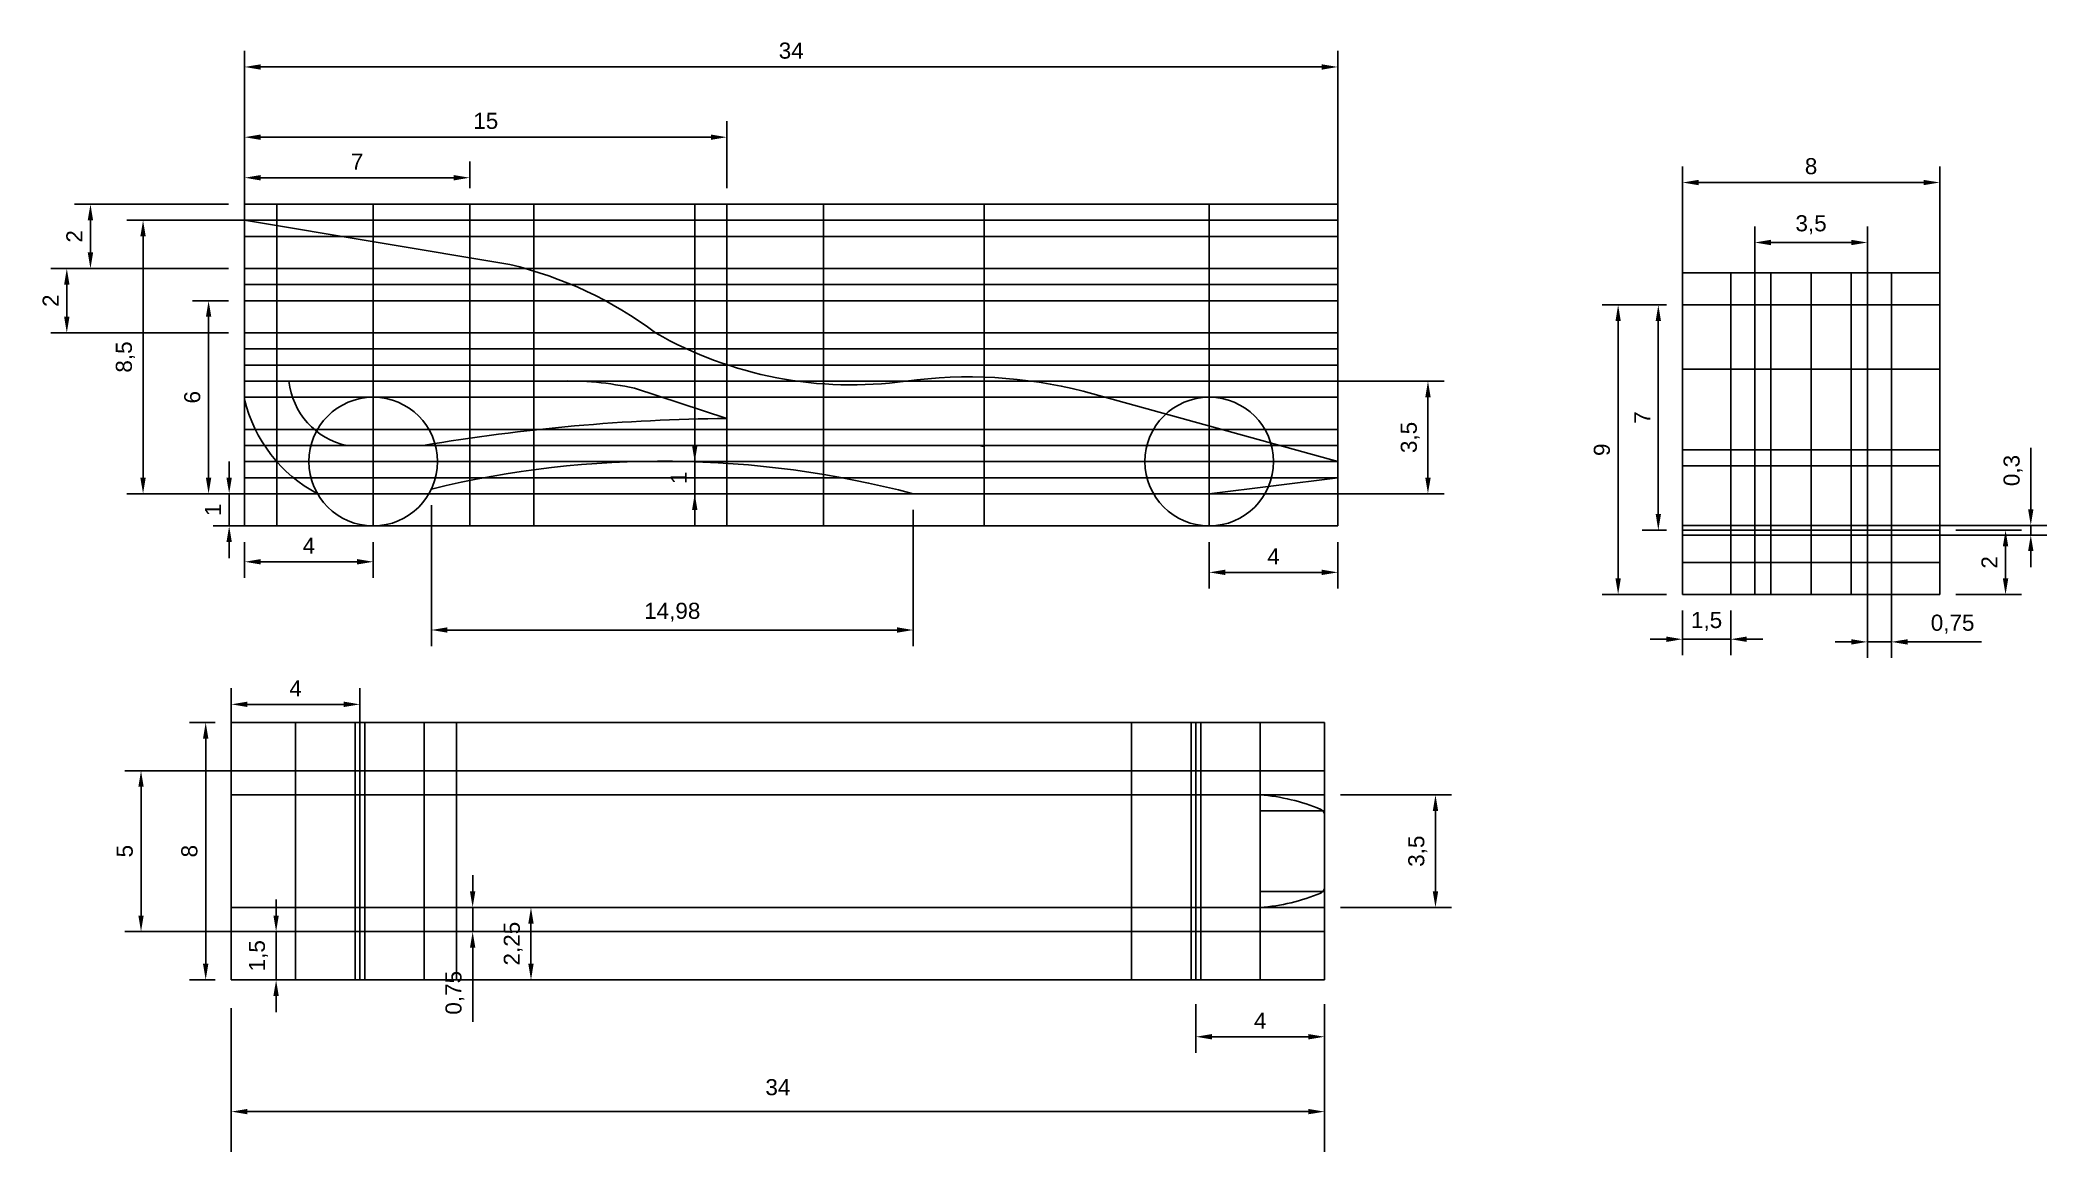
# Model space of a CAD drawing. Header units: millimetres. Extents: x 2207.8 to 2270.2, y 2169.3 to 2203.9.
import ezdxf

# ---------------------------------------------------------------- set-up
doc = ezdxf.new("R2010")
doc.units = ezdxf.units.MM
for name, color, linetype in [('Construction Lines', 10, 'Continuous'), ('Dimensions', 2, 'Continuous'), ('Object', 3, 'Continuous')]:
    doc.layers.add(name, color=color, linetype=linetype)
doc.styles.get("Standard").update_dxf_attribs({"font": 'arial.ttf'})
doc.dimstyles.new('ISO-25', dxfattribs={"dimtxt": 0.5, "dimasz": 0.5, "dimexe": 0.5, "dimexo": 0.5, "dimgap": 0.25, "dimtad": 1, "dimtxsty": 'Standard', "dimcen": 0.5, "dimadec": 0, "dimazin": 0, "dimtfac": 1, "dimtmove": 0, "dimatfit": 3, "dimfxl": 1, "dimarcsym": 0})

# ---------------------------------------------------------------- blocks, each defined once
blk = doc.blocks.new('*D1')
at = {"layer": 'Defpoints', "color": 0, "transparency": 16777216}
for p in [(2213.034, 2195.786), (2214.154, 2195.786), (2214.154, 2189.786)]:
    blk.add_point(p, dxfattribs=at)
at = {"layer": 'Dimensions', "color": 0, "lineweight": -2, "transparency": 16777216}
for p, q in [((2213.654, 2195.786), (2212.534, 2195.786)), ((2213.034, 2190.286), (2213.034, 2195.286)), ((2213.654, 2189.786), (2212.534, 2189.786))]:
    blk.add_line(p, q, dxfattribs=at)
at = {"layer": 'Dimensions', "color": 0, "transparency": 16777216}
for points in [[(2212.951, 2195.286), (2213.118, 2195.286), (2213.034, 2195.786)], [(2212.951, 2190.286), (2213.118, 2190.286), (2213.034, 2189.786)]]:
    blk.add_solid(points, dxfattribs=at)
at = {"layer": 'Dimensions', "color": 0, "transparency": 16777216, "insert": (2212.529, 2192.786), "char_height": 0.5, "attachment_point": 5, "rotation": 90}
blk.add_mtext('6', dxfattribs=at)
blk = doc.blocks.new('*D2')
at = {"layer": 'Defpoints', "color": 0, "transparency": 16777216}
for p in [(2221.154, 2199.608), (2214.154, 2198.786), (2221.154, 2198.786)]:
    blk.add_point(p, dxfattribs=at)
at = {"layer": 'Dimensions', "color": 0, "lineweight": -2, "transparency": 16777216}
for p, q in [((2214.154, 2199.286), (2214.154, 2200.108)), ((2221.154, 2199.286), (2221.154, 2200.108)), ((2214.654, 2199.608), (2220.654, 2199.608))]:
    blk.add_line(p, q, dxfattribs=at)
at = {"layer": 'Dimensions', "color": 0, "transparency": 16777216}
for points in [[(2214.654, 2199.691), (2214.654, 2199.524), (2214.154, 2199.608)], [(2220.654, 2199.691), (2220.654, 2199.524), (2221.154, 2199.608)]]:
    blk.add_solid(points, dxfattribs=at)
at = {"layer": 'Dimensions', "color": 0, "transparency": 16777216, "insert": (2217.654, 2200.108), "char_height": 0.5, "attachment_point": 5}
blk.add_mtext('7', dxfattribs=at)
blk = doc.blocks.new('*D3')
at = {"layer": 'Defpoints', "color": 0, "transparency": 16777216}
for p in [(2214.154, 2188.786), (2218.154, 2188.786), (2218.154, 2187.673)]:
    blk.add_point(p, dxfattribs=at)
at = {"layer": 'Dimensions', "color": 0, "lineweight": -2, "transparency": 16777216}
for p, q in [((2214.154, 2188.286), (2214.154, 2187.173)), ((2218.154, 2188.286), (2218.154, 2187.173)), ((2214.654, 2187.673), (2217.654, 2187.673))]:
    blk.add_line(p, q, dxfattribs=at)
at = {"layer": 'Dimensions', "color": 0, "transparency": 16777216}
for points in [[(2214.654, 2187.756), (2214.654, 2187.589), (2214.154, 2187.673)], [(2217.654, 2187.756), (2217.654, 2187.589), (2218.154, 2187.673)]]:
    blk.add_solid(points, dxfattribs=at)
at = {"layer": 'Dimensions', "color": 0, "transparency": 16777216, "insert": (2216.154, 2188.173), "char_height": 0.5, "attachment_point": 5}
blk.add_mtext('4', dxfattribs=at)
blk = doc.blocks.new('*D4')
at = {"layer": 'Defpoints', "color": 0, "transparency": 16777216}
for p in [(2244.154, 2188.786), (2248.154, 2188.786), (2248.154, 2187.344)]:
    blk.add_point(p, dxfattribs=at)
at = {"layer": 'Dimensions', "color": 0, "lineweight": -2, "transparency": 16777216}
for p, q in [((2244.154, 2188.286), (2244.154, 2186.844)), ((2248.154, 2188.286), (2248.154, 2186.844)), ((2244.654, 2187.344), (2247.654, 2187.344))]:
    blk.add_line(p, q, dxfattribs=at)
at = {"layer": 'Dimensions', "color": 0, "transparency": 16777216}
for points in [[(2244.654, 2187.427), (2244.654, 2187.26), (2244.154, 2187.344)], [(2247.654, 2187.427), (2247.654, 2187.26), (2248.154, 2187.344)]]:
    blk.add_solid(points, dxfattribs=at)
at = {"layer": 'Dimensions', "color": 0, "transparency": 16777216, "insert": (2246.154, 2187.844), "char_height": 0.5, "attachment_point": 5}
blk.add_mtext('4', dxfattribs=at)
blk = doc.blocks.new('*D5')
at = {"layer": 'Defpoints', "color": 0, "transparency": 16777216}
for p in [(2247.739, 2180.429), (2247.739, 2176.929), (2251.19, 2176.929)]:
    blk.add_point(p, dxfattribs=at)
at = {"layer": 'Dimensions', "color": 0, "lineweight": -2, "transparency": 16777216}
for p, q in [((2248.239, 2180.429), (2251.69, 2180.429)), ((2251.19, 2179.929), (2251.19, 2177.429)), ((2248.239, 2176.929), (2251.69, 2176.929))]:
    blk.add_line(p, q, dxfattribs=at)
at = {"layer": 'Dimensions', "color": 0, "transparency": 16777216}
for points in [[(2251.106, 2179.929), (2251.273, 2179.929), (2251.19, 2180.429)], [(2251.106, 2177.429), (2251.273, 2177.429), (2251.19, 2176.929)]]:
    blk.add_solid(points, dxfattribs=at)
at = {"layer": 'Dimensions', "color": 0, "transparency": 16777216, "insert": (2250.639, 2178.679), "char_height": 0.5, "attachment_point": 5, "rotation": 90}
blk.add_mtext('3,5', dxfattribs=at)
blk = doc.blocks.new('*D6')
at = {"layer": 'Defpoints', "color": 0, "transparency": 16777216}
for p in [(2243.739, 2174.429), (2247.739, 2174.429), (2247.739, 2172.912)]:
    blk.add_point(p, dxfattribs=at)
at = {"layer": 'Dimensions', "color": 0, "lineweight": -2, "transparency": 16777216}
for p, q in [((2243.739, 2173.929), (2243.739, 2172.412)), ((2247.739, 2173.929), (2247.739, 2172.412)), ((2244.239, 2172.912), (2247.239, 2172.912))]:
    blk.add_line(p, q, dxfattribs=at)
at = {"layer": 'Dimensions', "color": 0, "transparency": 16777216}
for points in [[(2244.239, 2172.995), (2244.239, 2172.829), (2243.739, 2172.912)], [(2247.239, 2172.995), (2247.239, 2172.829), (2247.739, 2172.912)]]:
    blk.add_solid(points, dxfattribs=at)
at = {"layer": 'Dimensions', "color": 0, "transparency": 16777216, "insert": (2245.739, 2173.412), "char_height": 0.5, "attachment_point": 5}
blk.add_mtext('4', dxfattribs=at)
blk = doc.blocks.new('*D7')
at = {"layer": 'Defpoints', "color": 0, "transparency": 16777216}
for p in [(2264.621, 2197.595), (2261.121, 2195.654), (2264.621, 2195.654)]:
    blk.add_point(p, dxfattribs=at)
at = {"layer": 'Dimensions', "color": 0, "lineweight": -2, "transparency": 16777216}
for p, q in [((2261.121, 2196.154), (2261.121, 2198.095)), ((2264.621, 2196.154), (2264.621, 2198.095)), ((2261.621, 2197.595), (2264.121, 2197.595))]:
    blk.add_line(p, q, dxfattribs=at)
at = {"layer": 'Dimensions', "color": 0, "transparency": 16777216}
for points in [[(2261.621, 2197.679), (2261.621, 2197.512), (2261.121, 2197.595)], [(2264.121, 2197.679), (2264.121, 2197.512), (2264.621, 2197.595)]]:
    blk.add_solid(points, dxfattribs=at)
at = {"layer": 'Dimensions', "color": 0, "transparency": 16777216, "insert": (2262.871, 2198.146), "char_height": 0.5, "attachment_point": 5}
blk.add_mtext('3,5', dxfattribs=at)
blk = doc.blocks.new('*D8')
at = {"layer": 'Defpoints', "color": 0, "transparency": 16777216}
for p in [(2266.871, 2199.459), (2258.871, 2186.654), (2266.871, 2186.654)]:
    blk.add_point(p, dxfattribs=at)
at = {"layer": 'Dimensions', "color": 0, "lineweight": -2, "transparency": 16777216}
for p, q in [((2258.871, 2187.154), (2258.871, 2199.959)), ((2266.871, 2187.154), (2266.871, 2199.959)), ((2259.371, 2199.459), (2266.371, 2199.459))]:
    blk.add_line(p, q, dxfattribs=at)
at = {"layer": 'Dimensions', "color": 0, "transparency": 16777216}
for points in [[(2259.371, 2199.542), (2259.371, 2199.376), (2258.871, 2199.459)], [(2266.371, 2199.542), (2266.371, 2199.376), (2266.871, 2199.459)]]:
    blk.add_solid(points, dxfattribs=at)
at = {"layer": 'Dimensions', "color": 0, "transparency": 16777216, "insert": (2262.871, 2199.964), "char_height": 0.5, "attachment_point": 5}
blk.add_mtext('8', dxfattribs=at)
blk = doc.blocks.new('*D9')
at = {"layer": 'Defpoints', "color": 0, "transparency": 16777216}
for p in [(2213.739, 2174.429), (2247.739, 2174.429), (2247.739, 2170.585)]:
    blk.add_point(p, dxfattribs=at)
at = {"layer": 'Dimensions', "color": 0, "lineweight": -2, "transparency": 16777216}
for p, q in [((2213.739, 2173.804), (2213.739, 2169.335)), ((2247.739, 2173.804), (2247.739, 2169.335)), ((2214.239, 2170.585), (2247.239, 2170.585))]:
    blk.add_line(p, q, dxfattribs=at)
at = {"layer": 'Dimensions', "color": 0, "transparency": 16777216}
for points in [[(2214.239, 2170.668), (2214.239, 2170.502), (2213.739, 2170.585)], [(2247.239, 2170.668), (2247.239, 2170.502), (2247.739, 2170.585)]]:
    blk.add_solid(points, dxfattribs=at)
at = {"layer": 'Dimensions', "color": 0, "transparency": 16777216, "insert": (2230.739, 2171.341), "char_height": 0.5, "attachment_point": 5}
blk.add_mtext('34', dxfattribs=at)
blk = doc.blocks.new('*D10')
at = {"layer": 'Defpoints', "color": 0, "transparency": 16777216}
for p in [(2212.944, 2182.679), (2213.739, 2182.679), (2213.739, 2174.679)]:
    blk.add_point(p, dxfattribs=at)
at = {"layer": 'Dimensions', "color": 0, "lineweight": -2, "transparency": 16777216}
for p, q in [((2213.239, 2182.679), (2212.444, 2182.679)), ((2212.944, 2175.179), (2212.944, 2182.179)), ((2213.239, 2174.679), (2212.444, 2174.679))]:
    blk.add_line(p, q, dxfattribs=at)
at = {"layer": 'Dimensions', "color": 0, "transparency": 16777216}
for points in [[(2212.86, 2182.179), (2213.027, 2182.179), (2212.944, 2182.679)], [(2212.86, 2175.179), (2213.027, 2175.179), (2212.944, 2174.679)]]:
    blk.add_solid(points, dxfattribs=at)
at = {"layer": 'Dimensions', "color": 0, "transparency": 16777216, "insert": (2212.438, 2178.679), "char_height": 0.5, "attachment_point": 5, "rotation": 90}
blk.add_mtext('8', dxfattribs=at)
blk = doc.blocks.new('*D12')
at = {"layer": 'Defpoints', "color": 0, "transparency": 16777216}
for p in [(2258.871, 2186.654), (2260.371, 2186.654), (2258.871, 2185.266)]:
    blk.add_point(p, dxfattribs=at)
at = {"layer": 'Dimensions', "color": 0, "lineweight": -2, "transparency": 16777216}
for p, q in [((2258.871, 2186.154), (2258.871, 2184.766)), ((2260.371, 2186.154), (2260.371, 2184.766)), ((2258.371, 2185.266), (2257.871, 2185.266)), ((2260.371, 2185.266), (2258.871, 2185.266)), ((2260.871, 2185.266), (2261.371, 2185.266))]:
    blk.add_line(p, q, dxfattribs=at)
at = {"layer": 'Dimensions', "color": 0, "transparency": 16777216}
for points in [[(2258.371, 2185.349), (2258.371, 2185.182), (2258.871, 2185.266)], [(2260.871, 2185.349), (2260.871, 2185.182), (2260.371, 2185.266)]]:
    blk.add_solid(points, dxfattribs=at)
at = {"layer": 'Dimensions', "color": 0, "transparency": 16777216, "insert": (2259.621, 2185.816), "char_height": 0.5, "attachment_point": 5}
blk.add_mtext('1,5', dxfattribs=at)
blk = doc.blocks.new('*D13')
at = {"layer": 'Defpoints', "color": 0, "transparency": 16777216}
for p in [(2264.621, 2188.504), (2265.371, 2188.504), (2265.371, 2185.183)]:
    blk.add_point(p, dxfattribs=at)
at = {"layer": 'Dimensions', "color": 0, "lineweight": -2, "transparency": 16777216}
for p, q in [((2264.621, 2188.004), (2264.621, 2184.683)), ((2265.371, 2188.004), (2265.371, 2184.683)), ((2264.121, 2185.183), (2263.621, 2185.183)), ((2264.621, 2185.183), (2265.371, 2185.183)), ((2265.871, 2185.183), (2268.174, 2185.183))]:
    blk.add_line(p, q, dxfattribs=at)
at = {"layer": 'Dimensions', "color": 0, "transparency": 16777216}
for points in [[(2264.121, 2185.266), (2264.121, 2185.099), (2264.621, 2185.183)], [(2265.871, 2185.266), (2265.871, 2185.099), (2265.371, 2185.183)]]:
    blk.add_solid(points, dxfattribs=at)
at = {"layer": 'Dimensions', "color": 0, "transparency": 16777216, "insert": (2267.273, 2185.733), "char_height": 0.5, "attachment_point": 5}
blk.add_mtext('0,75', dxfattribs=at)
blk = doc.blocks.new('*D14')
at = {"layer": 'Defpoints', "color": 0, "transparency": 16777216}
for p in [(2262.871, 2188.804), (2269.704, 2188.804), (2262.871, 2188.504)]:
    blk.add_point(p, dxfattribs=at)
at = {"layer": 'Dimensions', "color": 0, "lineweight": -2, "transparency": 16777216}
for p, q in [((2269.704, 2189.304), (2269.704, 2191.214)), ((2263.371, 2188.804), (2270.204, 2188.804)), ((2269.704, 2188.504), (2269.704, 2188.804)), ((2263.371, 2188.504), (2270.204, 2188.504)), ((2269.704, 2188.004), (2269.704, 2187.504))]:
    blk.add_line(p, q, dxfattribs=at)
at = {"layer": 'Dimensions', "color": 0, "transparency": 16777216}
for points in [[(2269.621, 2189.304), (2269.788, 2189.304), (2269.704, 2188.804)], [(2269.621, 2188.004), (2269.788, 2188.004), (2269.704, 2188.504)]]:
    blk.add_solid(points, dxfattribs=at)
at = {"layer": 'Dimensions', "color": 0, "transparency": 16777216, "insert": (2269.154, 2190.509), "char_height": 0.5, "attachment_point": 5, "rotation": 90}
blk.add_mtext('0,3', dxfattribs=at)
blk = doc.blocks.new('*D15')
at = {"layer": 'Defpoints', "color": 0, "transparency": 16777216}
for p in [(2208.624, 2196.786), (2214.154, 2196.786), (2214.154, 2194.786)]:
    blk.add_point(p, dxfattribs=at)
at = {"layer": 'Dimensions', "color": 0, "lineweight": -2, "transparency": 16777216}
for p, q in [((2213.654, 2196.786), (2208.124, 2196.786)), ((2208.624, 2195.286), (2208.624, 2196.286)), ((2213.654, 2194.786), (2208.124, 2194.786))]:
    blk.add_line(p, q, dxfattribs=at)
at = {"layer": 'Dimensions', "color": 0, "transparency": 16777216}
for points in [[(2208.541, 2196.286), (2208.708, 2196.286), (2208.624, 2196.786)], [(2208.541, 2195.286), (2208.708, 2195.286), (2208.624, 2194.786)]]:
    blk.add_solid(points, dxfattribs=at)
at = {"layer": 'Dimensions', "color": 0, "transparency": 16777216, "insert": (2208.123, 2195.786), "char_height": 0.5, "attachment_point": 5, "rotation": 90}
blk.add_mtext('2', dxfattribs=at)
blk = doc.blocks.new('*D16')
at = {"layer": 'Defpoints', "color": 0, "transparency": 16777216}
for p in [(2218.154, 2189.786), (2213.674, 2188.786), (2218.154, 2188.786)]:
    blk.add_point(p, dxfattribs=at)
at = {"layer": 'Dimensions', "color": 0, "lineweight": -2, "transparency": 16777216}
for p, q in [((2213.674, 2190.286), (2213.674, 2190.786)), ((2217.654, 2189.786), (2213.174, 2189.786)), ((2213.674, 2189.786), (2213.674, 2188.786)), ((2217.654, 2188.786), (2213.174, 2188.786)), ((2213.674, 2188.286), (2213.674, 2187.786))]:
    blk.add_line(p, q, dxfattribs=at)
at = {"layer": 'Dimensions', "color": 0, "transparency": 16777216}
for points in [[(2213.59, 2190.286), (2213.757, 2190.286), (2213.674, 2189.786)], [(2213.59, 2188.286), (2213.757, 2188.286), (2213.674, 2188.786)]]:
    blk.add_solid(points, dxfattribs=at)
at = {"layer": 'Dimensions', "color": 0, "transparency": 16777216, "insert": (2213.173, 2189.286), "char_height": 0.5, "attachment_point": 5, "rotation": 90}
blk.add_mtext('1', dxfattribs=at)
blk = doc.blocks.new('*D20')
at = {"layer": 'Defpoints', "color": 0, "transparency": 16777216}
for p in [(2248.154, 2203.05), (2214.154, 2189.786), (2248.154, 2189.786)]:
    blk.add_point(p, dxfattribs=at)
at = {"layer": 'Dimensions', "color": 0, "lineweight": -2, "transparency": 16777216}
for p, q in [((2214.154, 2190.286), (2214.154, 2203.55)), ((2214.654, 2203.05), (2247.654, 2203.05)), ((2248.154, 2190.286), (2248.154, 2203.55))]:
    blk.add_line(p, q, dxfattribs=at)
at = {"layer": 'Dimensions', "color": 0, "transparency": 16777216}
for points in [[(2214.654, 2203.133), (2214.654, 2202.966), (2214.154, 2203.05)], [(2247.654, 2203.133), (2247.654, 2202.966), (2248.154, 2203.05)]]:
    blk.add_solid(points, dxfattribs=at)
at = {"layer": 'Dimensions', "color": 0, "transparency": 16777216, "insert": (2231.154, 2203.555), "char_height": 0.5, "attachment_point": 5}
blk.add_mtext('34', dxfattribs=at)
blk = doc.blocks.new('*D21')
at = {"layer": 'Defpoints', "color": 0, "transparency": 16777216}
for p in [(2266.871, 2188.654), (2266.871, 2186.654), (2268.92, 2186.654)]:
    blk.add_point(p, dxfattribs=at)
at = {"layer": 'Dimensions', "color": 0, "lineweight": -2, "transparency": 16777216}
for p, q in [((2267.371, 2188.654), (2269.42, 2188.654)), ((2268.92, 2188.154), (2268.92, 2187.154)), ((2267.371, 2186.654), (2269.42, 2186.654))]:
    blk.add_line(p, q, dxfattribs=at)
at = {"layer": 'Dimensions', "color": 0, "transparency": 16777216}
for points in [[(2268.836, 2188.154), (2269.003, 2188.154), (2268.92, 2188.654)], [(2268.836, 2187.154), (2269.003, 2187.154), (2268.92, 2186.654)]]:
    blk.add_solid(points, dxfattribs=at)
at = {"layer": 'Dimensions', "color": 0, "transparency": 16777216, "insert": (2268.419, 2187.654), "char_height": 0.5, "attachment_point": 5, "rotation": 90}
blk.add_mtext('2', dxfattribs=at)
blk = doc.blocks.new('*D22')
at = {"layer": 'Defpoints', "color": 0, "transparency": 16777216}
for p in [(2258.871, 2195.654), (2256.871, 2186.654), (2258.871, 2186.654)]:
    blk.add_point(p, dxfattribs=at)
at = {"layer": 'Dimensions', "color": 0, "lineweight": -2, "transparency": 16777216}
for p, q in [((2258.371, 2195.654), (2256.371, 2195.654)), ((2256.871, 2195.154), (2256.871, 2187.154)), ((2258.371, 2186.654), (2256.371, 2186.654))]:
    blk.add_line(p, q, dxfattribs=at)
at = {"layer": 'Dimensions', "color": 0, "transparency": 16777216}
for points in [[(2256.788, 2195.154), (2256.954, 2195.154), (2256.871, 2195.654)], [(2256.788, 2187.154), (2256.954, 2187.154), (2256.871, 2186.654)]]:
    blk.add_solid(points, dxfattribs=at)
at = {"layer": 'Dimensions', "color": 0, "transparency": 16777216, "insert": (2256.366, 2191.154), "char_height": 0.5, "attachment_point": 5, "rotation": 90}
blk.add_mtext('9', dxfattribs=at)
blk = doc.blocks.new('*D23')
at = {"layer": 'Defpoints', "color": 0, "transparency": 16777216}
for p in [(2258.121, 2195.654), (2258.871, 2195.654), (2258.871, 2188.654)]:
    blk.add_point(p, dxfattribs=at)
at = {"layer": 'Dimensions', "color": 0, "lineweight": -2, "transparency": 16777216}
for p, q in [((2258.371, 2195.654), (2257.621, 2195.654)), ((2258.121, 2189.154), (2258.121, 2195.154)), ((2258.371, 2188.654), (2257.621, 2188.654))]:
    blk.add_line(p, q, dxfattribs=at)
at = {"layer": 'Dimensions', "color": 0, "transparency": 16777216}
for points in [[(2258.038, 2195.154), (2258.204, 2195.154), (2258.121, 2195.654)], [(2258.038, 2189.154), (2258.204, 2189.154), (2258.121, 2188.654)]]:
    blk.add_solid(points, dxfattribs=at)
at = {"layer": 'Dimensions', "color": 0, "transparency": 16777216, "insert": (2257.621, 2192.154), "char_height": 0.5, "attachment_point": 5, "rotation": 90}
blk.add_mtext('7', dxfattribs=at)
blk = doc.blocks.new('*D24')
at = {"layer": 'Defpoints', "color": 0, "transparency": 16777216}
for p in [(2236.825, 2193.286), (2250.956, 2193.286), (2234.946, 2189.786)]:
    blk.add_point(p, dxfattribs=at)
at = {"layer": 'Dimensions', "color": 0, "lineweight": -2, "transparency": 16777216}
for p, q in [((2237.325, 2193.286), (2251.456, 2193.286)), ((2250.956, 2190.286), (2250.956, 2192.786)), ((2235.446, 2189.786), (2251.456, 2189.786))]:
    blk.add_line(p, q, dxfattribs=at)
at = {"layer": 'Dimensions', "color": 0, "transparency": 16777216}
for points in [[(2250.873, 2192.786), (2251.04, 2192.786), (2250.956, 2193.286)], [(2250.873, 2190.286), (2251.04, 2190.286), (2250.956, 2189.786)]]:
    blk.add_solid(points, dxfattribs=at)
at = {"layer": 'Dimensions', "color": 0, "transparency": 16777216, "insert": (2250.406, 2191.536), "char_height": 0.5, "attachment_point": 5, "rotation": 90}
blk.add_mtext('3,5', dxfattribs=at)
blk = doc.blocks.new('*D25')
at = {"layer": 'Defpoints', "color": 0, "transparency": 16777216}
for p in [(2228.154, 2190.782), (2228.154, 2189.786), (2228.154, 2189.786)]:
    blk.add_point(p, dxfattribs=at)
at = {"layer": 'Dimensions', "color": 0, "lineweight": -2, "transparency": 16777216}
for p, q in [((2228.154, 2191.282), (2228.154, 2191.782)), ((2228.154, 2190.782), (2228.154, 2189.786)), ((2228.154, 2189.286), (2228.154, 2188.786))]:
    blk.add_line(p, q, dxfattribs=at)
at = {"layer": 'Dimensions', "color": 0, "transparency": 16777216}
for points in [[(2228.07, 2191.282), (2228.237, 2191.282), (2228.154, 2190.782)], [(2228.07, 2189.286), (2228.237, 2189.286), (2228.154, 2189.786)]]:
    blk.add_solid(points, dxfattribs=at)
at = {"layer": 'Dimensions', "color": 0, "transparency": 16777216, "insert": (2227.653, 2190.284), "char_height": 0.5, "attachment_point": 5, "rotation": 90}
blk.add_mtext('1', dxfattribs=at)
blk = doc.blocks.new('*D27')
at = {"layer": 'Defpoints', "color": 0, "transparency": 16777216}
for p in [(2217.889, 2176.929), (2217.889, 2176.179), (2221.247, 2176.179)]:
    blk.add_point(p, dxfattribs=at)
at = {"layer": 'Dimensions', "color": 0, "lineweight": -2, "transparency": 16777216}
for p, q in [((2221.247, 2177.429), (2221.247, 2177.929)), ((2218.389, 2176.929), (2221.747, 2176.929)), ((2221.247, 2176.929), (2221.247, 2176.179)), ((2218.389, 2176.179), (2221.747, 2176.179)), ((2221.247, 2175.679), (2221.247, 2173.376))]:
    blk.add_line(p, q, dxfattribs=at)
at = {"layer": 'Dimensions', "color": 0, "transparency": 16777216}
for points in [[(2221.163, 2177.429), (2221.33, 2177.429), (2221.247, 2176.929)], [(2221.163, 2175.679), (2221.33, 2175.679), (2221.247, 2176.179)]]:
    blk.add_solid(points, dxfattribs=at)
at = {"layer": 'Dimensions', "color": 0, "transparency": 16777216, "insert": (2220.696, 2174.277), "char_height": 0.5, "attachment_point": 5, "rotation": 90}
blk.add_mtext('0,75', dxfattribs=at)
blk = doc.blocks.new('*D28')
at = {"layer": 'Defpoints', "color": 0, "transparency": 16777216}
for p in [(2215.739, 2176.179), (2215.134, 2174.679), (2215.739, 2174.679)]:
    blk.add_point(p, dxfattribs=at)
at = {"layer": 'Dimensions', "color": 0, "lineweight": -2, "transparency": 16777216}
for p, q in [((2215.134, 2176.679), (2215.134, 2177.179)), ((2215.239, 2176.179), (2214.634, 2176.179)), ((2215.134, 2176.179), (2215.134, 2174.679)), ((2215.239, 2174.679), (2214.634, 2174.679)), ((2215.134, 2174.179), (2215.134, 2173.679))]:
    blk.add_line(p, q, dxfattribs=at)
at = {"layer": 'Dimensions', "color": 0, "transparency": 16777216}
for points in [[(2215.05, 2176.679), (2215.217, 2176.679), (2215.134, 2176.179)], [(2215.05, 2174.179), (2215.217, 2174.179), (2215.134, 2174.679)]]:
    blk.add_solid(points, dxfattribs=at)
at = {"layer": 'Dimensions', "color": 0, "transparency": 16777216, "insert": (2214.583, 2175.429), "char_height": 0.5, "attachment_point": 5, "rotation": 90}
blk.add_mtext('1,5', dxfattribs=at)
blk = doc.blocks.new('*D29')
at = {"layer": 'Defpoints', "color": 0, "transparency": 16777216}
for p in [(2217.889, 2176.929), (2217.889, 2174.679), (2223.061, 2174.679)]:
    blk.add_point(p, dxfattribs=at)
at = {"layer": 'Dimensions', "color": 0, "lineweight": -2, "transparency": 16777216}
for p, q in [((2218.389, 2176.929), (2223.561, 2176.929)), ((2223.061, 2176.429), (2223.061, 2175.179)), ((2218.389, 2174.679), (2223.561, 2174.679))]:
    blk.add_line(p, q, dxfattribs=at)
at = {"layer": 'Dimensions', "color": 0, "transparency": 16777216}
for points in [[(2222.977, 2176.429), (2223.144, 2176.429), (2223.061, 2176.929)], [(2222.977, 2175.179), (2223.144, 2175.179), (2223.061, 2174.679)]]:
    blk.add_solid(points, dxfattribs=at)
at = {"layer": 'Dimensions', "color": 0, "transparency": 16777216, "insert": (2222.51, 2175.804), "char_height": 0.5, "attachment_point": 5, "rotation": 90}
blk.add_mtext('2,25', dxfattribs=at)
blk = doc.blocks.new('*D30')
at = {"layer": 'Defpoints', "color": 0, "transparency": 16777216}
for p in [(2217.739, 2183.242), (2213.739, 2180.429), (2217.739, 2180.429)]:
    blk.add_point(p, dxfattribs=at)
at = {"layer": 'Dimensions', "color": 0, "lineweight": -2, "transparency": 16777216}
for p, q in [((2213.739, 2180.929), (2213.739, 2183.742)), ((2217.739, 2180.929), (2217.739, 2183.742)), ((2214.239, 2183.242), (2217.239, 2183.242))]:
    blk.add_line(p, q, dxfattribs=at)
at = {"layer": 'Dimensions', "color": 0, "transparency": 16777216}
for points in [[(2214.239, 2183.326), (2214.239, 2183.159), (2213.739, 2183.242)], [(2217.239, 2183.326), (2217.239, 2183.159), (2217.739, 2183.242)]]:
    blk.add_solid(points, dxfattribs=at)
at = {"layer": 'Dimensions', "color": 0, "transparency": 16777216, "insert": (2215.739, 2183.742), "char_height": 0.5, "attachment_point": 5}
blk.add_mtext('4', dxfattribs=at)
blk = doc.blocks.new('*D31')
at = {"layer": 'Defpoints', "color": 0, "transparency": 16777216}
for p in [(2215.739, 2181.179), (2210.933, 2176.179), (2215.739, 2176.179)]:
    blk.add_point(p, dxfattribs=at)
at = {"layer": 'Dimensions', "color": 0, "lineweight": -2, "transparency": 16777216}
for p, q in [((2215.239, 2181.179), (2210.433, 2181.179)), ((2210.933, 2180.679), (2210.933, 2176.679)), ((2215.239, 2176.179), (2210.433, 2176.179))]:
    blk.add_line(p, q, dxfattribs=at)
at = {"layer": 'Dimensions', "color": 0, "transparency": 16777216}
for points in [[(2210.85, 2180.679), (2211.016, 2180.679), (2210.933, 2181.179)], [(2210.85, 2176.679), (2211.016, 2176.679), (2210.933, 2176.179)]]:
    blk.add_solid(points, dxfattribs=at)
at = {"layer": 'Dimensions', "color": 0, "transparency": 16777216, "insert": (2210.429, 2178.679), "char_height": 0.5, "attachment_point": 5, "rotation": 90}
blk.add_mtext('5', dxfattribs=at)
blk = doc.blocks.new('*D33')
at = {"layer": 'Defpoints', "color": 0, "transparency": 16777216}
for p in [(2210.996, 2198.286), (2218.154, 2198.286), (2218.154, 2189.786)]:
    blk.add_point(p, dxfattribs=at)
at = {"layer": 'Dimensions', "color": 0, "lineweight": -2, "transparency": 16777216}
for p, q in [((2217.654, 2198.286), (2210.496, 2198.286)), ((2210.996, 2190.286), (2210.996, 2197.786)), ((2217.654, 2189.786), (2210.496, 2189.786))]:
    blk.add_line(p, q, dxfattribs=at)
at = {"layer": 'Dimensions', "color": 0, "transparency": 16777216}
for points in [[(2210.912, 2197.786), (2211.079, 2197.786), (2210.996, 2198.286)], [(2210.912, 2190.286), (2211.079, 2190.286), (2210.996, 2189.786)]]:
    blk.add_solid(points, dxfattribs=at)
at = {"layer": 'Dimensions', "color": 0, "transparency": 16777216, "insert": (2210.445, 2194.036), "char_height": 0.5, "attachment_point": 5, "rotation": 90}
blk.add_mtext('8,5', dxfattribs=at)
blk = doc.blocks.new('*D35')
at = {"layer": 'Defpoints', "color": 0, "transparency": 16777216}
for p in [(2209.36, 2198.786), (2214.154, 2198.786), (2214.154, 2196.786)]:
    blk.add_point(p, dxfattribs=at)
at = {"layer": 'Dimensions', "color": 0, "lineweight": -2, "transparency": 16777216}
for p, q in [((2213.654, 2198.786), (2208.86, 2198.786)), ((2209.36, 2197.286), (2209.36, 2198.286)), ((2213.654, 2196.786), (2208.86, 2196.786))]:
    blk.add_line(p, q, dxfattribs=at)
at = {"layer": 'Dimensions', "color": 0, "transparency": 16777216}
for points in [[(2209.276, 2198.286), (2209.443, 2198.286), (2209.36, 2198.786)], [(2209.276, 2197.286), (2209.443, 2197.286), (2209.36, 2196.786)]]:
    blk.add_solid(points, dxfattribs=at)
at = {"layer": 'Dimensions', "color": 0, "transparency": 16777216, "insert": (2208.859, 2197.786), "char_height": 0.5, "attachment_point": 5, "rotation": 90}
blk.add_mtext('2', dxfattribs=at)
blk = doc.blocks.new('*D36')
at = {"layer": 'Defpoints', "color": 0, "transparency": 16777216}
for p in [(2229.154, 2200.868), (2214.154, 2198.786), (2229.154, 2198.786)]:
    blk.add_point(p, dxfattribs=at)
at = {"layer": 'Dimensions', "color": 0, "lineweight": -2, "transparency": 16777216}
for p, q in [((2214.154, 2199.286), (2214.154, 2201.368)), ((2229.154, 2199.286), (2229.154, 2201.368)), ((2214.654, 2200.868), (2228.654, 2200.868))]:
    blk.add_line(p, q, dxfattribs=at)
at = {"layer": 'Dimensions', "color": 0, "transparency": 16777216}
for points in [[(2214.654, 2200.951), (2214.654, 2200.784), (2214.154, 2200.868)], [(2228.654, 2200.951), (2228.654, 2200.784), (2229.154, 2200.868)]]:
    blk.add_solid(points, dxfattribs=at)
at = {"layer": 'Dimensions', "color": 0, "transparency": 16777216, "insert": (2221.654, 2201.373), "char_height": 0.5, "attachment_point": 5}
blk.add_mtext('15', dxfattribs=at)
blk = doc.blocks.new('*D37')
at = {"layer": 'Defpoints', "color": 0, "transparency": 16777216}
for p in [(2219.963, 2189.934), (2234.946, 2189.786), (2234.946, 2185.552)]:
    blk.add_point(p, dxfattribs=at)
at = {"layer": 'Dimensions', "color": 0, "lineweight": -2, "transparency": 16777216}
for p, q in [((2219.963, 2189.434), (2219.963, 2185.052)), ((2234.946, 2189.286), (2234.946, 2185.052)), ((2220.463, 2185.552), (2234.446, 2185.552))]:
    blk.add_line(p, q, dxfattribs=at)
at = {"layer": 'Dimensions', "color": 0, "transparency": 16777216}
for points in [[(2220.463, 2185.636), (2220.463, 2185.469), (2219.963, 2185.552)], [(2234.446, 2185.636), (2234.446, 2185.469), (2234.946, 2185.552)]]:
    blk.add_solid(points, dxfattribs=at)
at = {"layer": 'Dimensions', "color": 0, "transparency": 16777216, "insert": (2227.454, 2186.103), "char_height": 0.5, "attachment_point": 5}
blk.add_mtext('14,98', dxfattribs=at)

msp = doc.modelspace()

# ---------------------------------------------------------------- linework, layer by layer
at = {"layer": 'Construction Lines'}
for p, q in [((2214.154, 2198.786), (2214.154, 2188.786)), ((2248.154, 2198.786), (2214.154, 2198.786)), ((2215.154, 2198.786), (2215.154, 2188.786)), ((2218.154, 2198.786), (2218.154, 2188.786)), ((2221.154, 2198.786), (2221.154, 2188.786)), ((2223.154, 2198.786), (2223.154, 2188.786)), ((2228.154, 2198.786), (2228.154, 2188.786)), ((2229.154, 2198.786), (2229.154, 2188.786)), ((2232.154, 2198.786), (2232.154, 2188.786)), ((2237.154, 2198.786), (2237.154, 2188.786)), ((2244.154, 2188.786), (2244.154, 2198.786)), ((2248.154, 2188.786), (2248.154, 2198.786)), ((2214.154, 2198.286), (2248.154, 2198.286)), ((2214.154, 2197.786), (2248.154, 2197.786)), ((2214.154, 2196.786), (2248.154, 2196.786)), ((2214.154, 2196.286), (2248.154, 2196.286)), ((2258.871, 2196.654), (2258.871, 2186.654)), ((2258.871, 2196.654), (2266.871, 2196.654)), ((2260.371, 2196.654), (2260.371, 2186.654)), ((2261.121, 2196.654), (2261.121, 2186.654)), ((2261.621, 2196.654), (2261.621, 2186.654)), ((2262.871, 2196.654), (2262.871, 2186.654)), ((2264.121, 2186.654), (2264.121, 2196.654)), ((2264.621, 2186.654), (2264.621, 2196.654)), ((2265.371, 2196.654), (2265.371, 2186.654)), ((2266.871, 2196.654), (2266.871, 2186.654)), ((2214.154, 2195.786), (2248.154, 2195.786)), ((2258.871, 2195.654), (2266.871, 2195.654)), ((2214.154, 2194.786), (2248.154, 2194.786)), ((2214.154, 2194.286), (2248.154, 2194.286)), ((2214.154, 2193.786), (2248.154, 2193.786)), ((2214.154, 2193.286), (2248.154, 2193.286)), ((2258.871, 2193.654), (2266.871, 2193.654)), ((2214.154, 2192.786), (2248.154, 2192.786)), ((2214.154, 2191.786), (2248.154, 2191.786)), ((2214.154, 2191.286), (2248.154, 2191.286)), ((2219.704, 2191.286), (2217.731, 2191.286)), ((2214.154, 2190.786), (2248.154, 2190.786)), ((2258.871, 2191.154), (2266.871, 2191.154)), ((2258.871, 2190.654), (2266.871, 2190.654)), ((2214.154, 2190.286), (2248.154, 2190.286)), ((2214.154, 2189.786), (2248.154, 2189.786)), ((2214.154, 2188.786), (2248.154, 2188.786)), ((2258.871, 2188.804), (2266.871, 2188.804)), ((2258.871, 2188.654), (2266.871, 2188.654)), ((2258.871, 2188.504), (2266.871, 2188.504)), ((2258.871, 2187.654), (2266.871, 2187.654)), ((2258.871, 2186.654), (2266.871, 2186.654)), ((2213.739, 2182.679), (2213.739, 2174.679)), ((2247.739, 2182.679), (2213.739, 2182.679)), ((2215.739, 2182.679), (2215.739, 2174.679)), ((2217.589, 2182.679), (2217.589, 2174.679)), ((2217.739, 2182.679), (2217.739, 2174.679)), ((2217.889, 2182.679), (2217.889, 2174.679)), ((2219.739, 2182.679), (2219.739, 2174.679)), ((2220.739, 2182.679), (2220.739, 2174.679)), ((2241.739, 2182.679), (2241.739, 2174.679)), ((2243.589, 2182.679), (2243.589, 2174.679)), ((2243.739, 2182.679), (2243.739, 2174.679)), ((2243.889, 2182.679), (2243.889, 2174.679)), ((2245.739, 2182.679), (2245.739, 2174.679)), ((2247.739, 2182.679), (2247.739, 2174.679)), ((2247.739, 2181.179), (2213.739, 2181.179)), ((2247.739, 2180.429), (2213.739, 2180.429)), ((2247.739, 2179.929), (2245.739, 2179.929)), ((2213.739, 2176.929), (2247.739, 2176.929)), ((2245.739, 2177.429), (2247.739, 2177.429)), ((2213.739, 2176.179), (2247.739, 2176.179)), ((2213.739, 2174.679), (2247.739, 2174.679))]:
    msp.add_line(p, q, dxfattribs=at)
at = {"layer": 'Object'}
for p, q in [((2214.154, 2198.286), (2222.404, 2196.911)), ((2214.154, 2196.786), (2214.154, 2197.786)), ((2214.154, 2196.786), (2221.154, 2196.786)), ((2221.154, 2196.786), (2221.154, 2194.786)), ((2261.121, 2195.654), (2261.121, 2187.654)), ((2264.621, 2195.654), (2261.121, 2195.654)), ((2264.621, 2187.654), (2264.621, 2195.654)), ((2221.154, 2194.786), (2214.154, 2194.786)), ((2214.154, 2194.786), (2214.154, 2192.72)), ((2215.533, 2193.286), (2223.897, 2193.286)), ((2226.276, 2193.065), (2229.154, 2192.126)), ((2240.229, 2192.977), (2248.154, 2190.786)), ((2217.331, 2191.286), (2219.704, 2191.286)), ((2248.154, 2190.786), (2248.154, 2190.286)), ((2258.871, 2190.654), (2260.371, 2190.654)), ((2258.871, 2186.654), (2258.871, 2190.654)), ((2260.371, 2190.654), (2260.371, 2186.654)), ((2261.121, 2191.154), (2264.621, 2191.154)), ((2265.371, 2190.654), (2265.371, 2186.654)), ((2266.871, 2190.654), (2265.371, 2190.654)), ((2266.871, 2186.654), (2266.871, 2190.654)), ((2244.154, 2189.786), (2248.154, 2190.286)), ((2234.946, 2189.786), (2244.154, 2189.786)), ((2242.422, 2189.786), (2248.154, 2189.786)), ((2265.371, 2188.804), (2260.371, 2188.804)), ((2260.371, 2188.504), (2265.371, 2188.504)), ((2261.121, 2187.654), (2264.621, 2187.654)), ((2260.371, 2186.654), (2258.871, 2186.654)), ((2265.371, 2186.654), (2266.871, 2186.654)), ((2215.739, 2182.679), (2215.739, 2181.179)), ((2219.739, 2182.679), (2215.739, 2182.679)), ((2219.739, 2181.179), (2219.739, 2182.679)), ((2241.739, 2182.679), (2241.739, 2181.179)), ((2245.739, 2182.679), (2241.739, 2182.679)), ((2245.739, 2181.179), (2245.739, 2182.679)), ((2215.739, 2181.179), (2219.739, 2181.179)), ((2217.589, 2181.179), (2217.589, 2176.179)), ((2217.889, 2181.179), (2217.889, 2176.179)), ((2241.739, 2181.179), (2245.739, 2181.179)), ((2243.589, 2181.179), (2243.589, 2176.179)), ((2243.889, 2176.179), (2243.889, 2181.179)), ((2213.739, 2180.429), (2213.739, 2176.929)), ((2213.739, 2180.429), (2245.739, 2180.429)), ((2247.739, 2177.52), (2247.739, 2179.837)), ((2213.739, 2176.929), (2245.739, 2176.929)), ((2215.739, 2176.179), (2215.739, 2174.679)), ((2219.739, 2176.179), (2215.739, 2176.179)), ((2219.739, 2174.679), (2219.739, 2176.179)), ((2241.739, 2176.179), (2241.739, 2174.679)), ((2245.739, 2176.179), (2241.739, 2176.179)), ((2245.739, 2174.679), (2245.739, 2176.179)), ((2215.739, 2174.679), (2219.739, 2174.679)), ((2241.739, 2174.679), (2245.739, 2174.679))]:
    msp.add_line(p, q, dxfattribs=at)
for centre in [(2218.154, 2190.786), (2244.154, 2190.786)]:
    msp.add_circle(centre, 2, dxfattribs=at)
for centre, radius, start, end in [((2219.59, 2185.008), 12.231, 53.07705, 76.70039), ((2233.03, 2205.463), 12.293, 240.29092, 277.8718), ((2217.812, 2193.526), 2.291, 186.02289, 257.89375), ((2224.225, 2183.888), 9.403, 77.40082, 91.99915), ((2236.676, 2178.916), 14.503, 75.81942, 97.77731), ((2218.522, 2193.753), 4.489, 193.30323, 242.10035), ((2229.718, 2132.253), 59.876, 90.53974, 99.62771), ((2228.355, 2154.439), 37.847, 76.52516, 76.79609), ((2227.163, 2160.379), 30.419, 75.1759, 103.69103), ((2245.291, 2174.384), 6.061, 67.39233, 85.75503), ((2247.542, 2179.794), 0.201, 12.36212, 67.63788), ((2247.542, 2177.563), 0.201, 292.36212, 347.63788), ((2245.291, 2182.973), 6.061, 274.24497, 292.60767)]:
    msp.add_arc(centre, radius, start, end, dxfattribs=at)

# ---------------------------------------------------------------- dimensions: what is measured, and where the dimension line sits
at = {"layer": 'Dimensions'}
for base, p1, p2, picture, middle in [((2248.154, 2203.05), (2214.154, 2189.786), (2248.154, 2189.786), '*D20', (2231.154, 2203.555)), ((2229.154, 2200.868), (2214.154, 2198.786), (2229.154, 2198.786), '*D36', (2221.654, 2201.373)), ((2221.154, 2199.608), (2214.154, 2198.786), (2221.154, 2198.786), '*D2', (2217.654, 2200.108)), ((2266.871, 2199.459), (2258.871, 2186.654), (2266.871, 2186.654), '*D8', (2262.871, 2199.964)), ((2264.621, 2197.595), (2261.121, 2195.654), (2264.621, 2195.654), '*D7', (2262.871, 2198.146)), ((2234.946, 2185.552), (2219.963, 2189.934), (2234.946, 2189.786), '*D37', (2227.454, 2186.103)), ((2218.154, 2187.673), (2214.154, 2188.786), (2218.154, 2188.786), '*D3', (2216.154, 2188.173)), ((2248.154, 2187.344), (2244.154, 2188.786), (2248.154, 2188.786), '*D4', (2246.154, 2187.844)), ((2265.371, 2185.183), (2264.621, 2188.504), (2265.371, 2188.504), '*D13', (2267.273, 2185.733)), ((2258.871, 2185.266), (2260.371, 2186.654), (2258.871, 2186.654), '*D12', (2259.621, 2185.816)), ((2217.739, 2183.242), (2213.739, 2180.429), (2217.739, 2180.429), '*D30', (2215.739, 2183.742)), ((2247.739, 2170.585), (2213.739, 2174.429), (2247.739, 2174.429), '*D9', (2230.739, 2171.341)), ((2247.739, 2172.912), (2243.739, 2174.429), (2247.739, 2174.429), '*D6', (2245.739, 2173.412))]:
    dim = msp.add_linear_dim(base=base, p1=p1, p2=p2, dimstyle='ISO-25', dxfattribs=at)
    dim.commit()
    dim.dimension.update_dxf_attribs({"geometry": picture, "text_midpoint": middle})
for base, p1, p2, picture, middle in [((2209.36, 2198.786), (2214.154, 2196.786), (2214.154, 2198.786), '*D35', (2208.859, 2197.786)), ((2210.996, 2198.286), (2218.154, 2189.786), (2218.154, 2198.286), '*D33', (2210.445, 2194.036)), ((2208.624, 2196.786), (2214.154, 2194.786), (2214.154, 2196.786), '*D15', (2208.123, 2195.786)), ((2213.034, 2195.786), (2214.154, 2189.786), (2214.154, 2195.786), '*D1', (2212.529, 2192.786)), ((2256.871, 2186.654), (2258.871, 2195.654), (2258.871, 2186.654), '*D22', (2256.366, 2191.154)), ((2258.121, 2195.654), (2258.871, 2188.654), (2258.871, 2195.654), '*D23', (2257.621, 2192.154)), ((2250.956, 2193.286), (2234.946, 2189.786), (2236.825, 2193.286), '*D24', (2250.406, 2191.536)), ((2228.154, 2189.786), (2228.154, 2190.782), (2228.154, 2189.786), '*D25', (2227.653, 2190.284)), ((2269.704, 2188.804), (2262.871, 2188.504), (2262.871, 2188.804), '*D14', (2269.154, 2190.509)), ((2213.674, 2188.786), (2218.154, 2189.786), (2218.154, 2188.786), '*D16', (2213.173, 2189.286)), ((2268.92, 2186.654), (2266.871, 2188.654), (2266.871, 2186.654), '*D21', (2268.419, 2187.654)), ((2212.944, 2182.679), (2213.739, 2174.679), (2213.739, 2182.679), '*D10', (2212.438, 2178.679)), ((2210.933, 2176.179), (2215.739, 2181.179), (2215.739, 2176.179), '*D31', (2210.429, 2178.679)), ((2251.19, 2176.929), (2247.739, 2180.429), (2247.739, 2176.929), '*D5', (2250.639, 2178.679)), ((2221.247, 2176.179), (2217.889, 2176.929), (2217.889, 2176.179), '*D27', (2220.696, 2174.277)), ((2215.134, 2174.679), (2215.739, 2176.179), (2215.739, 2174.679), '*D28', (2214.583, 2175.429)), ((2223.061, 2174.679), (2217.889, 2176.929), (2217.889, 2174.679), '*D29', (2222.51, 2175.804))]:
    dim = msp.add_linear_dim(base=base, p1=p1, p2=p2, angle=90, dimstyle='ISO-25', dxfattribs=at)
    dim.commit()
    dim.dimension.update_dxf_attribs({"geometry": picture, "text_midpoint": middle})

doc.saveas('drawing.dxf')
